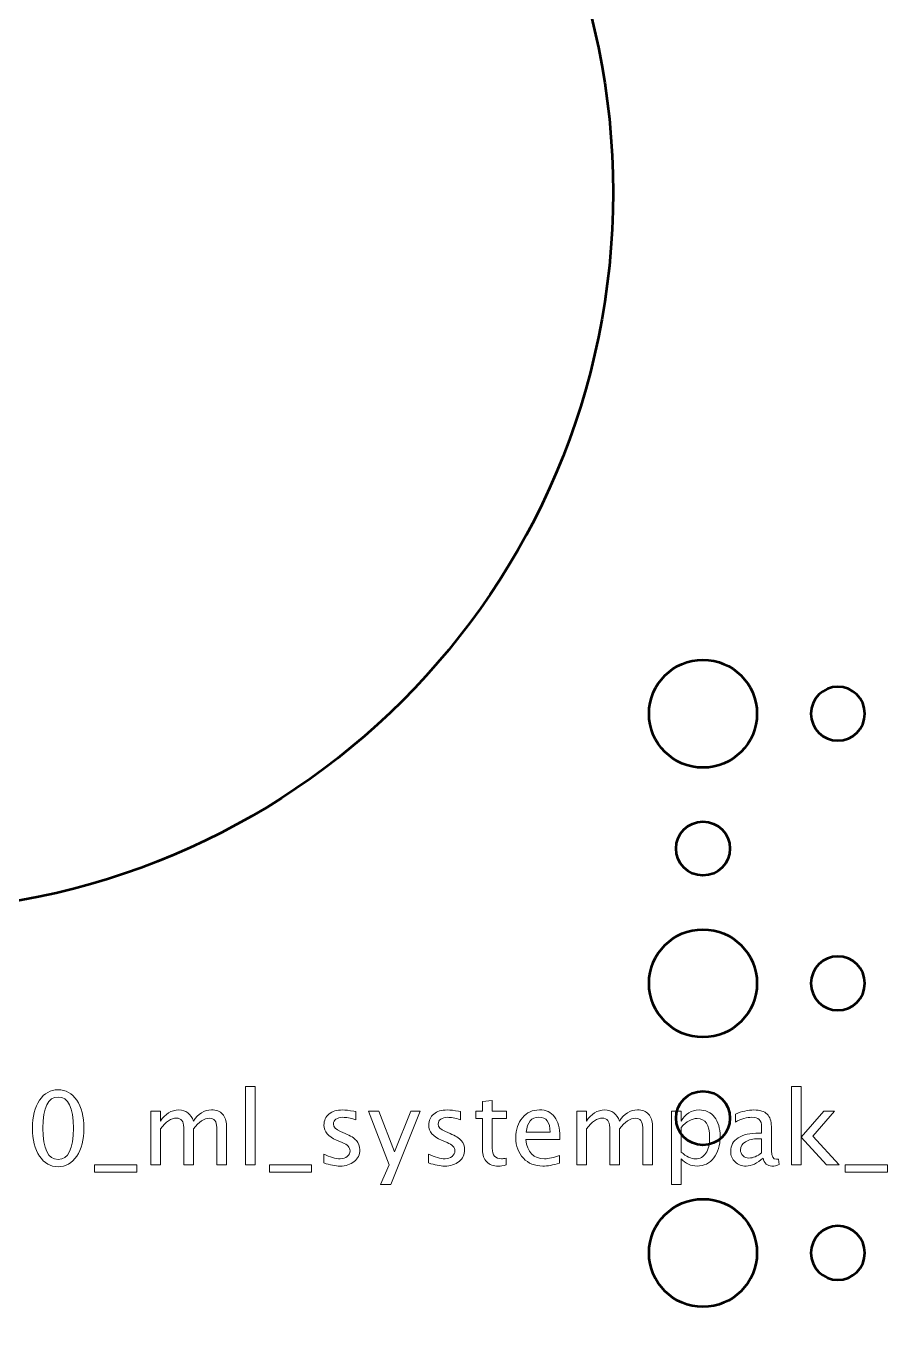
# Model space of a CAD drawing. Header units: centimetres. Extents: x -32.2 to 38.2, y -18.7 to 17.2.
# Drawn here: x 21.74 to 26.56, y 2.65 to 9.92 of the extents above; entities that cross this region are included whole.
import ezdxf

# ---------------------------------------------------------------- set-up
doc = ezdxf.new("R2010")
doc.units = ezdxf.units.CM
doc.header["$MEASUREMENT"] = 0
doc.layers.add('Layer 1', color=7, linetype='Continuous')

msp = doc.modelspace()

# ---------------------------------------------------------------- linework, layer by layer
at = {"layer": 'Layer 1', "lineweight": 53}
for centre, major_axis in [((21, 9), (0, 4)), ((25.50001, 6.09999), (0, 0.30001)), ((25.5, 5.35), (0, 0.15)), ((25.50001, 4.59999), (0, 0.30001)), ((25.5, 3.85), (0, 0.15)), ((25.50001, 3.09999), (0, 0.30001))]:
    msp.add_ellipse(centre, major_axis=major_axis, ratio=1, dxfattribs=at)
for points, knots in [([(3.8, -18.2), (3.8, -18.2), (3.8, 16.7), (3.8, 16.7), (3.8, 16.7), (3.8, 16.97614), (4.02386, 17.2), (4.3, 17.2), (4.3, 17.2), (4.3, 17.2), (37.7, 17.2), (37.7, 17.2), (37.7, 17.2), (37.97614, 17.2), (38.2, 16.97614), (38.2, 16.7), (38.2, 16.7), (38.2, 16.7), (38.2, -18.2), (38.2, -18.2), (38.2, -18.2), (38.2, -18.47614), (37.97614, -18.7), (37.7, -18.7), (37.7, -18.7), (37.7, -18.7), (4.3, -18.7), (4.3, -18.7), (4.3, -18.7), (4.02386, -18.7), (3.8, -18.47614), (3.8, -18.2)], [0, 0, 0, 0, 0.1111111, 0.1111111, 0.1111111, 0.1111111, 0.2222222, 0.2222222, 0.2222222, 0.2222222, 0.3333333, 0.3333333, 0.3333333, 0.3333333, 0.4444444, 0.4444444, 0.4444444, 0.4444444, 0.5555556, 0.5555556, 0.5555556, 0.5555556, 0.6666667, 0.6666667, 0.6666667, 0.6666667, 0.7777778, 0.7777778, 0.7777778, 0.7777778, 1, 1, 1, 1]), ([(26.1, 6.1), (26.1, 6.18284), (26.16716, 6.25), (26.25, 6.25), (26.25, 6.25), (26.33284, 6.25), (26.4, 6.18284), (26.4, 6.1), (26.4, 6.1), (26.4, 6.01716), (26.33284, 5.95), (26.25, 5.95), (26.25, 5.95), (26.16716, 5.95), (26.1, 6.01716), (26.1, 6.1)], [0, 0, 0, 0, 0.2, 0.2, 0.2, 0.2, 0.4, 0.4, 0.4, 0.4, 0.6, 0.6, 0.6, 0.6, 1, 1, 1, 1]), ([(26.1, 4.6), (26.1, 4.68284), (26.16716, 4.75), (26.25, 4.75), (26.25, 4.75), (26.33284, 4.75), (26.4, 4.68284), (26.4, 4.6), (26.4, 4.6), (26.4, 4.51716), (26.33284, 4.45), (26.25, 4.45), (26.25, 4.45), (26.16716, 4.45), (26.1, 4.51716), (26.1, 4.6)], [0, 0, 0, 0, 0.2, 0.2, 0.2, 0.2, 0.4, 0.4, 0.4, 0.4, 0.6, 0.6, 0.6, 0.6, 1, 1, 1, 1]), ([(26.1, 3.1), (26.1, 3.18284), (26.16716, 3.25), (26.25, 3.25), (26.25, 3.25), (26.33284, 3.25), (26.4, 3.18284), (26.4, 3.1), (26.4, 3.1), (26.4, 3.01716), (26.33284, 2.95), (26.25, 2.95), (26.25, 2.95), (26.16716, 2.95), (26.1, 3.01716), (26.1, 3.1)], [0, 0, 0, 0, 0.2, 0.2, 0.2, 0.2, 0.4, 0.4, 0.4, 0.4, 0.6, 0.6, 0.6, 0.6, 1, 1, 1, 1])]:
    msp.add_open_spline(points, degree=3, knots=knots, dxfattribs=at)
at = {"layer": 'Layer 1', "color": 5, "lineweight": 9}
for points, knots in [([(21.91438, 3.57982), (21.87158, 3.57982), (21.83705, 3.59948), (21.8109, 3.63871), (21.8109, 3.63871), (21.78466, 3.67794), (21.77158, 3.72968), (21.77158, 3.79403), (21.77158, 3.79403), (21.77158, 3.85837), (21.78466, 3.91011), (21.8109, 3.94934), (21.8109, 3.94934), (21.83705, 3.98857), (21.87158, 4.00823), (21.91438, 4.00823), (21.91438, 4.00823), (21.95737, 4.00823), (21.9919, 3.98866), (22.01805, 3.94953), (22.01805, 3.94953), (22.04411, 3.91039), (22.05719, 3.85856), (22.05719, 3.79403), (22.05719, 3.79403), (22.05719, 3.72968), (22.04411, 3.67794), (22.01805, 3.63871), (22.01805, 3.63871), (21.9919, 3.59948), (21.95737, 3.57982), (21.91438, 3.57982)], [0, 0, 0, 0, 0.1111111, 0.1111111, 0.1111111, 0.1111111, 0.2222222, 0.2222222, 0.2222222, 0.2222222, 0.3333333, 0.3333333, 0.3333333, 0.3333333, 0.4444444, 0.4444444, 0.4444444, 0.4444444, 0.5555556, 0.5555556, 0.5555556, 0.5555556, 0.6666667, 0.6666667, 0.6666667, 0.6666667, 0.7777778, 0.7777778, 0.7777778, 0.7777778, 1, 1, 1, 1]), ([(22.95634, 3.58998), (22.95634, 3.58998), (22.95634, 4.02516), (22.95634, 4.02516), (22.95634, 4.02516), (22.95634, 4.02516), (23.01052, 4.02516), (23.01052, 4.02516), (23.01052, 4.02516), (23.01052, 4.02516), (23.01052, 3.58998), (23.01052, 3.58998), (23.01052, 3.58998), (23.01052, 3.58998), (22.95634, 3.58998), (22.95634, 3.58998)], [0, 0, 0, 0, 0.2, 0.2, 0.2, 0.2, 0.4, 0.4, 0.4, 0.4, 0.6, 0.6, 0.6, 0.6, 1, 1, 1, 1]), ([(25.99161, 3.58998), (25.99161, 3.58998), (25.99161, 4.02516), (25.99161, 4.02516), (25.99161, 4.02516), (25.99161, 4.02516), (26.04579, 4.02516), (26.04579, 4.02516), (26.04579, 4.02516), (26.04579, 4.02516), (26.04579, 3.74398), (26.04579, 3.74398), (26.04579, 3.74398), (26.04579, 3.74398), (26.17279, 3.88913), (26.17279, 3.88913), (26.17279, 3.88913), (26.17279, 3.88913), (26.23131, 3.88913), (26.23131, 3.88913), (26.23131, 3.88913), (26.23131, 3.88913), (26.10995, 3.74953), (26.10995, 3.74953), (26.10995, 3.74953), (26.10995, 3.74953), (26.2567, 3.58998), (26.2567, 3.58998), (26.2567, 3.58998), (26.2567, 3.58998), (26.1869, 3.58998), (26.1869, 3.58998), (26.1869, 3.58998), (26.1869, 3.58998), (26.04579, 3.74341), (26.04579, 3.74341), (26.04579, 3.74341), (26.04579, 3.74341), (26.04579, 3.58998), (26.04579, 3.58998), (26.04579, 3.58998), (26.04579, 3.58998), (25.99161, 3.58998), (25.99161, 3.58998)], [0, 0, 0, 0, 0.0833333, 0.0833333, 0.0833333, 0.0833333, 0.1666667, 0.1666667, 0.1666667, 0.1666667, 0.25, 0.25, 0.25, 0.25, 0.3333333, 0.3333333, 0.3333333, 0.3333333, 0.4166667, 0.4166667, 0.4166667, 0.4166667, 0.5, 0.5, 0.5, 0.5, 0.5833333, 0.5833333, 0.5833333, 0.5833333, 0.6666667, 0.6666667, 0.6666667, 0.6666667, 0.75, 0.75, 0.75, 0.75, 0.8333333, 0.8333333, 0.8333333, 0.8333333, 1, 1, 1, 1]), ([(21.91429, 3.62046), (21.97083, 3.62046), (21.99905, 3.67831), (21.99905, 3.79403), (21.99905, 3.79403), (21.99905, 3.90974), (21.97083, 3.96759), (21.91429, 3.96759), (21.91429, 3.96759), (21.85794, 3.96759), (21.82972, 3.90974), (21.82972, 3.79403), (21.82972, 3.79403), (21.82972, 3.67831), (21.85794, 3.62046), (21.91429, 3.62046)], [0, 0, 0, 0, 0.2, 0.2, 0.2, 0.2, 0.4, 0.4, 0.4, 0.4, 0.6, 0.6, 0.6, 0.6, 1, 1, 1, 1]), ([(24.40591, 3.59007), (24.38916, 3.58546), (24.37458, 3.58321), (24.36226, 3.58321), (24.36226, 3.58321), (24.3346, 3.58321), (24.31306, 3.59111), (24.29763, 3.60691), (24.29763, 3.60691), (24.28211, 3.62272), (24.27439, 3.64464), (24.27439, 3.67276), (24.27439, 3.67276), (24.27439, 3.67276), (24.27439, 3.84849), (24.27439, 3.84849), (24.27439, 3.84849), (24.27439, 3.84849), (24.23695, 3.84849), (24.23695, 3.84849), (24.23695, 3.84849), (24.23695, 3.84849), (24.23695, 3.88913), (24.23695, 3.88913), (24.23695, 3.88913), (24.23695, 3.88913), (24.27439, 3.88913), (24.27439, 3.88913), (24.27439, 3.88913), (24.27439, 3.88913), (24.27439, 3.94323), (24.27439, 3.94323), (24.27439, 3.94323), (24.27439, 3.94323), (24.32858, 3.9484), (24.32858, 3.9484), (24.32858, 3.9484), (24.32858, 3.9484), (24.32858, 3.88913), (24.32858, 3.88913), (24.32858, 3.88913), (24.32858, 3.88913), (24.40704, 3.88913), (24.40704, 3.88913), (24.40704, 3.88913), (24.40704, 3.88913), (24.40704, 3.84849), (24.40704, 3.84849), (24.40704, 3.84849), (24.40704, 3.84849), (24.32858, 3.84849), (24.32858, 3.84849), (24.32858, 3.84849), (24.32858, 3.84849), (24.32858, 3.68255), (24.32858, 3.68255), (24.32858, 3.68255), (24.32858, 3.64341), (24.34561, 3.62385), (24.37957, 3.62385), (24.37957, 3.62385), (24.38681, 3.62385), (24.39556, 3.62507), (24.40591, 3.62742), (24.40591, 3.62742), (24.40591, 3.62742), (24.40591, 3.59007), (24.40591, 3.59007)], [0, 0, 0, 0, 0.0555556, 0.0555556, 0.0555556, 0.0555556, 0.1111111, 0.1111111, 0.1111111, 0.1111111, 0.1666667, 0.1666667, 0.1666667, 0.1666667, 0.2222222, 0.2222222, 0.2222222, 0.2222222, 0.2777778, 0.2777778, 0.2777778, 0.2777778, 0.3333333, 0.3333333, 0.3333333, 0.3333333, 0.3888889, 0.3888889, 0.3888889, 0.3888889, 0.4444444, 0.4444444, 0.4444444, 0.4444444, 0.5, 0.5, 0.5, 0.5, 0.5555556, 0.5555556, 0.5555556, 0.5555556, 0.6111111, 0.6111111, 0.6111111, 0.6111111, 0.6666667, 0.6666667, 0.6666667, 0.6666667, 0.7222222, 0.7222222, 0.7222222, 0.7222222, 0.7777778, 0.7777778, 0.7777778, 0.7777778, 0.8333333, 0.8333333, 0.8333333, 0.8333333, 0.8888889, 0.8888889, 0.8888889, 0.8888889, 1, 1, 1, 1]), ([(22.42934, 3.58998), (22.42934, 3.58998), (22.42934, 3.88913), (22.42934, 3.88913), (22.42934, 3.88913), (22.42934, 3.88913), (22.48352, 3.88913), (22.48352, 3.88913), (22.48352, 3.88913), (22.48352, 3.88913), (22.48352, 3.8326), (22.48352, 3.8326), (22.48352, 3.8326), (22.50996, 3.87446), (22.54382, 3.89534), (22.58531, 3.89534), (22.58531, 3.89534), (22.62529, 3.89534), (22.65248, 3.87446), (22.66697, 3.8326), (22.66697, 3.8326), (22.69265, 3.87483), (22.72614, 3.89591), (22.76725, 3.89591), (22.76725, 3.89591), (22.79349, 3.89591), (22.81391, 3.88819), (22.82849, 3.87267), (22.82849, 3.87267), (22.84307, 3.85715), (22.85041, 3.83542), (22.85041, 3.80748), (22.85041, 3.80748), (22.85041, 3.80748), (22.85041, 3.58998), (22.85041, 3.58998), (22.85041, 3.58998), (22.85041, 3.58998), (22.79622, 3.58998), (22.79622, 3.58998), (22.79622, 3.58998), (22.79622, 3.58998), (22.79622, 3.79854), (22.79622, 3.79854), (22.79622, 3.79854), (22.79622, 3.8326), (22.78268, 3.84962), (22.75558, 3.84962), (22.75558, 3.84962), (22.72745, 3.84962), (22.69792, 3.82977), (22.66697, 3.78998), (22.66697, 3.78998), (22.66697, 3.78998), (22.66697, 3.58998), (22.66697, 3.58998), (22.66697, 3.58998), (22.66697, 3.58998), (22.61278, 3.58998), (22.61278, 3.58998), (22.61278, 3.58998), (22.61278, 3.58998), (22.61278, 3.79873), (22.61278, 3.79873), (22.61278, 3.79873), (22.61278, 3.83307), (22.59904, 3.85019), (22.57148, 3.85019), (22.57148, 3.85019), (22.54411, 3.85019), (22.51475, 3.83024), (22.48352, 3.79026), (22.48352, 3.79026), (22.48352, 3.79026), (22.48352, 3.58998), (22.48352, 3.58998), (22.48352, 3.58998), (22.48352, 3.58998), (22.42934, 3.58998), (22.42934, 3.58998)], [0, 0, 0, 0, 0.047619, 0.047619, 0.047619, 0.047619, 0.0952381, 0.0952381, 0.0952381, 0.0952381, 0.1428571, 0.1428571, 0.1428571, 0.1428571, 0.1904762, 0.1904762, 0.1904762, 0.1904762, 0.2380952, 0.2380952, 0.2380952, 0.2380952, 0.2857143, 0.2857143, 0.2857143, 0.2857143, 0.3333333, 0.3333333, 0.3333333, 0.3333333, 0.3809524, 0.3809524, 0.3809524, 0.3809524, 0.4285714, 0.4285714, 0.4285714, 0.4285714, 0.4761905, 0.4761905, 0.4761905, 0.4761905, 0.5238095, 0.5238095, 0.5238095, 0.5238095, 0.5714286, 0.5714286, 0.5714286, 0.5714286, 0.6190476, 0.6190476, 0.6190476, 0.6190476, 0.6666667, 0.6666667, 0.6666667, 0.6666667, 0.7142857, 0.7142857, 0.7142857, 0.7142857, 0.7619048, 0.7619048, 0.7619048, 0.7619048, 0.8095238, 0.8095238, 0.8095238, 0.8095238, 0.8571429, 0.8571429, 0.8571429, 0.8571429, 0.9047619, 0.9047619, 0.9047619, 0.9047619, 1, 1, 1, 1]), ([(23.39095, 3.6007), (23.39095, 3.6007), (23.39095, 3.65038), (23.39095, 3.65038), (23.39095, 3.65038), (23.42642, 3.63269), (23.45718, 3.62385), (23.48343, 3.62385), (23.48343, 3.62385), (23.49904, 3.62385), (23.51202, 3.62808), (23.52228, 3.63655), (23.52228, 3.63655), (23.53253, 3.64492), (23.53771, 3.65546), (23.53771, 3.66815), (23.53771, 3.66815), (23.53771, 3.68669), (23.52331, 3.70202), (23.49453, 3.71416), (23.49453, 3.71416), (23.49453, 3.71416), (23.46282, 3.72761), (23.46282, 3.72761), (23.46282, 3.72761), (23.41607, 3.74699), (23.39265, 3.77502), (23.39265, 3.81143), (23.39265, 3.81143), (23.39265, 3.83749), (23.40186, 3.85799), (23.4203, 3.87295), (23.4203, 3.87295), (23.43874, 3.88791), (23.46405, 3.89534), (23.49613, 3.89534), (23.49613, 3.89534), (23.51278, 3.89534), (23.53347, 3.89308), (23.55803, 3.88847), (23.55803, 3.88847), (23.55803, 3.88847), (23.56931, 3.88631), (23.56931, 3.88631), (23.56931, 3.88631), (23.56931, 3.88631), (23.56931, 3.84116), (23.56931, 3.84116), (23.56931, 3.84116), (23.53912, 3.85019), (23.51503, 3.8547), (23.49707, 3.8547), (23.49707, 3.8547), (23.48126, 3.8547), (23.46875, 3.85122), (23.45925, 3.84435), (23.45925, 3.84435), (23.44984, 3.83749), (23.44514, 3.82827), (23.44514, 3.8167), (23.44514, 3.8167), (23.44514, 3.80042), (23.45831, 3.78659), (23.48474, 3.7754), (23.48474, 3.7754), (23.48474, 3.7754), (23.5108, 3.76439), (23.5108, 3.76439), (23.5108, 3.76439), (23.54034, 3.75197), (23.56122, 3.7388), (23.57345, 3.72498), (23.57345, 3.72498), (23.58578, 3.71115), (23.59189, 3.69384), (23.59189, 3.67314), (23.59189, 3.67314), (23.59189, 3.64689), (23.58154, 3.62535), (23.56075, 3.60851), (23.56075, 3.60851), (23.54006, 3.59167), (23.51353, 3.58321), (23.48126, 3.58321), (23.48126, 3.58321), (23.45643, 3.58321), (23.42642, 3.58904), (23.39095, 3.6007)], [0, 0, 0, 0, 0.0434783, 0.0434783, 0.0434783, 0.0434783, 0.0869565, 0.0869565, 0.0869565, 0.0869565, 0.1304348, 0.1304348, 0.1304348, 0.1304348, 0.173913, 0.173913, 0.173913, 0.173913, 0.2173913, 0.2173913, 0.2173913, 0.2173913, 0.2608696, 0.2608696, 0.2608696, 0.2608696, 0.3043478, 0.3043478, 0.3043478, 0.3043478, 0.3478261, 0.3478261, 0.3478261, 0.3478261, 0.3913043, 0.3913043, 0.3913043, 0.3913043, 0.4347826, 0.4347826, 0.4347826, 0.4347826, 0.4782609, 0.4782609, 0.4782609, 0.4782609, 0.5217391, 0.5217391, 0.5217391, 0.5217391, 0.5652174, 0.5652174, 0.5652174, 0.5652174, 0.6086957, 0.6086957, 0.6086957, 0.6086957, 0.6521739, 0.6521739, 0.6521739, 0.6521739, 0.6956522, 0.6956522, 0.6956522, 0.6956522, 0.7391304, 0.7391304, 0.7391304, 0.7391304, 0.7826087, 0.7826087, 0.7826087, 0.7826087, 0.826087, 0.826087, 0.826087, 0.826087, 0.8695652, 0.8695652, 0.8695652, 0.8695652, 0.9130435, 0.9130435, 0.9130435, 0.9130435, 1, 1, 1, 1]), ([(23.70713, 3.48104), (23.70713, 3.48104), (23.75567, 3.5896), (23.75567, 3.5896), (23.75567, 3.5896), (23.75567, 3.5896), (23.63978, 3.88913), (23.63978, 3.88913), (23.63978, 3.88913), (23.63978, 3.88913), (23.69791, 3.88913), (23.69791, 3.88913), (23.69791, 3.88913), (23.69791, 3.88913), (23.78408, 3.6626), (23.78408, 3.6626), (23.78408, 3.6626), (23.78408, 3.6626), (23.87599, 3.88913), (23.87599, 3.88913), (23.87599, 3.88913), (23.87599, 3.88913), (23.92708, 3.88913), (23.92708, 3.88913), (23.92708, 3.88913), (23.92708, 3.88913), (23.76358, 3.48104), (23.76358, 3.48104), (23.76358, 3.48104), (23.76358, 3.48104), (23.70713, 3.48104), (23.70713, 3.48104)], [0, 0, 0, 0, 0.1111111, 0.1111111, 0.1111111, 0.1111111, 0.2222222, 0.2222222, 0.2222222, 0.2222222, 0.3333333, 0.3333333, 0.3333333, 0.3333333, 0.4444444, 0.4444444, 0.4444444, 0.4444444, 0.5555556, 0.5555556, 0.5555556, 0.5555556, 0.6666667, 0.6666667, 0.6666667, 0.6666667, 0.7777778, 0.7777778, 0.7777778, 0.7777778, 1, 1, 1, 1]), ([(23.97364, 3.6007), (23.97364, 3.6007), (23.97364, 3.65038), (23.97364, 3.65038), (23.97364, 3.65038), (24.00911, 3.63269), (24.03987, 3.62385), (24.06612, 3.62385), (24.06612, 3.62385), (24.08173, 3.62385), (24.09471, 3.62808), (24.10497, 3.63655), (24.10497, 3.63655), (24.11522, 3.64492), (24.1204, 3.65546), (24.1204, 3.66815), (24.1204, 3.66815), (24.1204, 3.68669), (24.106, 3.70202), (24.07722, 3.71416), (24.07722, 3.71416), (24.07722, 3.71416), (24.04551, 3.72761), (24.04551, 3.72761), (24.04551, 3.72761), (23.99876, 3.74699), (23.97534, 3.77502), (23.97534, 3.81143), (23.97534, 3.81143), (23.97534, 3.83749), (23.98455, 3.85799), (24.00299, 3.87295), (24.00299, 3.87295), (24.02143, 3.88791), (24.04674, 3.89534), (24.07882, 3.89534), (24.07882, 3.89534), (24.09547, 3.89534), (24.11616, 3.89308), (24.14072, 3.88847), (24.14072, 3.88847), (24.14072, 3.88847), (24.152, 3.88631), (24.152, 3.88631), (24.152, 3.88631), (24.152, 3.88631), (24.152, 3.84116), (24.152, 3.84116), (24.152, 3.84116), (24.12181, 3.85019), (24.09772, 3.8547), (24.07976, 3.8547), (24.07976, 3.8547), (24.06395, 3.8547), (24.05144, 3.85122), (24.04194, 3.84435), (24.04194, 3.84435), (24.03253, 3.83749), (24.02783, 3.82827), (24.02783, 3.8167), (24.02783, 3.8167), (24.02783, 3.80042), (24.041, 3.78659), (24.06743, 3.7754), (24.06743, 3.7754), (24.06743, 3.7754), (24.09349, 3.76439), (24.09349, 3.76439), (24.09349, 3.76439), (24.12303, 3.75197), (24.14391, 3.7388), (24.15614, 3.72498), (24.15614, 3.72498), (24.16847, 3.71115), (24.17458, 3.69384), (24.17458, 3.67314), (24.17458, 3.67314), (24.17458, 3.64689), (24.16423, 3.62535), (24.14344, 3.60851), (24.14344, 3.60851), (24.12275, 3.59167), (24.09622, 3.58321), (24.06395, 3.58321), (24.06395, 3.58321), (24.03912, 3.58321), (24.00911, 3.58904), (23.97364, 3.6007)], [0, 0, 0, 0, 0.0434783, 0.0434783, 0.0434783, 0.0434783, 0.0869565, 0.0869565, 0.0869565, 0.0869565, 0.1304348, 0.1304348, 0.1304348, 0.1304348, 0.173913, 0.173913, 0.173913, 0.173913, 0.2173913, 0.2173913, 0.2173913, 0.2173913, 0.2608696, 0.2608696, 0.2608696, 0.2608696, 0.3043478, 0.3043478, 0.3043478, 0.3043478, 0.3478261, 0.3478261, 0.3478261, 0.3478261, 0.3913043, 0.3913043, 0.3913043, 0.3913043, 0.4347826, 0.4347826, 0.4347826, 0.4347826, 0.4782609, 0.4782609, 0.4782609, 0.4782609, 0.5217391, 0.5217391, 0.5217391, 0.5217391, 0.5652174, 0.5652174, 0.5652174, 0.5652174, 0.6086957, 0.6086957, 0.6086957, 0.6086957, 0.6521739, 0.6521739, 0.6521739, 0.6521739, 0.6956522, 0.6956522, 0.6956522, 0.6956522, 0.7391304, 0.7391304, 0.7391304, 0.7391304, 0.7826087, 0.7826087, 0.7826087, 0.7826087, 0.826087, 0.826087, 0.826087, 0.826087, 0.8695652, 0.8695652, 0.8695652, 0.8695652, 0.9130435, 0.9130435, 0.9130435, 0.9130435, 1, 1, 1, 1]), ([(24.7028, 3.59958), (24.6664, 3.58866), (24.63526, 3.58321), (24.60929, 3.58321), (24.60929, 3.58321), (24.56499, 3.58321), (24.52896, 3.59788), (24.5012, 3.62714), (24.5012, 3.62714), (24.47345, 3.6564), (24.45953, 3.69431), (24.45953, 3.74097), (24.45953, 3.74097), (24.45953, 3.78622), (24.47176, 3.82338), (24.49631, 3.85244), (24.49631, 3.85244), (24.52087, 3.88142), (24.55229, 3.89591), (24.59057, 3.89591), (24.59057, 3.89591), (24.62679, 3.89591), (24.65483, 3.88302), (24.67458, 3.85724), (24.67458, 3.85724), (24.69434, 3.83147), (24.70421, 3.79497), (24.70421, 3.74765), (24.70421, 3.74765), (24.70421, 3.74765), (24.70393, 3.73109), (24.70393, 3.73109), (24.70393, 3.73109), (24.70393, 3.73109), (24.51484, 3.73109), (24.51484, 3.73109), (24.51484, 3.73109), (24.52275, 3.65959), (24.55765, 3.62385), (24.61945, 3.62385), (24.61945, 3.62385), (24.64213, 3.62385), (24.66988, 3.63024), (24.7028, 3.64304), (24.7028, 3.64304), (24.7028, 3.64304), (24.7028, 3.59958), (24.7028, 3.59958)], [0, 0, 0, 0, 0.0769231, 0.0769231, 0.0769231, 0.0769231, 0.1538462, 0.1538462, 0.1538462, 0.1538462, 0.2307692, 0.2307692, 0.2307692, 0.2307692, 0.3076923, 0.3076923, 0.3076923, 0.3076923, 0.3846154, 0.3846154, 0.3846154, 0.3846154, 0.4615385, 0.4615385, 0.4615385, 0.4615385, 0.5384615, 0.5384615, 0.5384615, 0.5384615, 0.6153846, 0.6153846, 0.6153846, 0.6153846, 0.6923077, 0.6923077, 0.6923077, 0.6923077, 0.7692308, 0.7692308, 0.7692308, 0.7692308, 0.8461538, 0.8461538, 0.8461538, 0.8461538, 1, 1, 1, 1]), ([(24.79773, 3.58998), (24.79773, 3.58998), (24.79773, 3.88913), (24.79773, 3.88913), (24.79773, 3.88913), (24.79773, 3.88913), (24.85191, 3.88913), (24.85191, 3.88913), (24.85191, 3.88913), (24.85191, 3.88913), (24.85191, 3.8326), (24.85191, 3.8326), (24.85191, 3.8326), (24.87835, 3.87446), (24.91221, 3.89534), (24.9537, 3.89534), (24.9537, 3.89534), (24.99368, 3.89534), (25.02087, 3.87446), (25.03536, 3.8326), (25.03536, 3.8326), (25.06104, 3.87483), (25.09453, 3.89591), (25.13564, 3.89591), (25.13564, 3.89591), (25.16188, 3.89591), (25.1823, 3.88819), (25.19688, 3.87267), (25.19688, 3.87267), (25.21146, 3.85715), (25.2188, 3.83542), (25.2188, 3.80748), (25.2188, 3.80748), (25.2188, 3.80748), (25.2188, 3.58998), (25.2188, 3.58998), (25.2188, 3.58998), (25.2188, 3.58998), (25.16461, 3.58998), (25.16461, 3.58998), (25.16461, 3.58998), (25.16461, 3.58998), (25.16461, 3.79854), (25.16461, 3.79854), (25.16461, 3.79854), (25.16461, 3.8326), (25.15107, 3.84962), (25.12397, 3.84962), (25.12397, 3.84962), (25.09584, 3.84962), (25.06631, 3.82977), (25.03536, 3.78998), (25.03536, 3.78998), (25.03536, 3.78998), (25.03536, 3.58998), (25.03536, 3.58998), (25.03536, 3.58998), (25.03536, 3.58998), (24.98117, 3.58998), (24.98117, 3.58998), (24.98117, 3.58998), (24.98117, 3.58998), (24.98117, 3.79873), (24.98117, 3.79873), (24.98117, 3.79873), (24.98117, 3.83307), (24.96743, 3.85019), (24.93987, 3.85019), (24.93987, 3.85019), (24.9125, 3.85019), (24.88314, 3.83024), (24.85191, 3.79026), (24.85191, 3.79026), (24.85191, 3.79026), (24.85191, 3.58998), (24.85191, 3.58998), (24.85191, 3.58998), (24.85191, 3.58998), (24.79773, 3.58998), (24.79773, 3.58998)], [0, 0, 0, 0, 0.047619, 0.047619, 0.047619, 0.047619, 0.0952381, 0.0952381, 0.0952381, 0.0952381, 0.1428571, 0.1428571, 0.1428571, 0.1428571, 0.1904762, 0.1904762, 0.1904762, 0.1904762, 0.2380952, 0.2380952, 0.2380952, 0.2380952, 0.2857143, 0.2857143, 0.2857143, 0.2857143, 0.3333333, 0.3333333, 0.3333333, 0.3333333, 0.3809524, 0.3809524, 0.3809524, 0.3809524, 0.4285714, 0.4285714, 0.4285714, 0.4285714, 0.4761905, 0.4761905, 0.4761905, 0.4761905, 0.5238095, 0.5238095, 0.5238095, 0.5238095, 0.5714286, 0.5714286, 0.5714286, 0.5714286, 0.6190476, 0.6190476, 0.6190476, 0.6190476, 0.6666667, 0.6666667, 0.6666667, 0.6666667, 0.7142857, 0.7142857, 0.7142857, 0.7142857, 0.7619048, 0.7619048, 0.7619048, 0.7619048, 0.8095238, 0.8095238, 0.8095238, 0.8095238, 0.8571429, 0.8571429, 0.8571429, 0.8571429, 0.9047619, 0.9047619, 0.9047619, 0.9047619, 1, 1, 1, 1]), ([(25.32473, 3.48104), (25.32473, 3.48104), (25.32473, 3.88913), (25.32473, 3.88913), (25.32473, 3.88913), (25.32473, 3.88913), (25.37891, 3.88913), (25.37891, 3.88913), (25.37891, 3.88913), (25.37891, 3.88913), (25.37891, 3.8326), (25.37891, 3.8326), (25.37891, 3.8326), (25.40111, 3.87446), (25.43451, 3.89534), (25.47901, 3.89534), (25.47901, 3.89534), (25.51504, 3.89534), (25.54335, 3.88227), (25.56405, 3.85602), (25.56405, 3.85602), (25.58474, 3.82977), (25.59509, 3.79393), (25.59509, 3.74849), (25.59509, 3.74849), (25.59509, 3.69901), (25.58333, 3.65903), (25.55991, 3.62874), (25.55991, 3.62874), (25.53649, 3.59835), (25.50563, 3.58321), (25.46744, 3.58321), (25.46744, 3.58321), (25.43197, 3.58321), (25.40243, 3.59675), (25.37891, 3.62394), (25.37891, 3.62394), (25.37891, 3.62394), (25.37891, 3.48104), (25.37891, 3.48104), (25.37891, 3.48104), (25.37891, 3.48104), (25.32473, 3.48104), (25.32473, 3.48104)], [0, 0, 0, 0, 0.0833333, 0.0833333, 0.0833333, 0.0833333, 0.1666667, 0.1666667, 0.1666667, 0.1666667, 0.25, 0.25, 0.25, 0.25, 0.3333333, 0.3333333, 0.3333333, 0.3333333, 0.4166667, 0.4166667, 0.4166667, 0.4166667, 0.5, 0.5, 0.5, 0.5, 0.5833333, 0.5833333, 0.5833333, 0.5833333, 0.6666667, 0.6666667, 0.6666667, 0.6666667, 0.75, 0.75, 0.75, 0.75, 0.8333333, 0.8333333, 0.8333333, 0.8333333, 1, 1, 1, 1]), ([(25.83413, 3.62808), (25.80158, 3.59816), (25.77026, 3.58321), (25.74015, 3.58321), (25.74015, 3.58321), (25.71541, 3.58321), (25.69481, 3.59092), (25.67854, 3.60644), (25.67854, 3.60644), (25.66217, 3.62196), (25.65398, 3.64153), (25.65398, 3.66514), (25.65398, 3.66514), (25.65398, 3.69779), (25.66772, 3.72291), (25.69519, 3.7404), (25.69519, 3.7404), (25.72266, 3.7579), (25.76207, 3.76665), (25.81344, 3.76665), (25.81344, 3.76665), (25.81344, 3.76665), (25.82614, 3.76665), (25.82614, 3.76665), (25.82614, 3.76665), (25.82614, 3.76665), (25.82614, 3.80268), (25.82614, 3.80268), (25.82614, 3.80268), (25.82614, 3.83739), (25.80807, 3.8547), (25.77186, 3.8547), (25.77186, 3.8547), (25.74382, 3.8547), (25.71315, 3.84586), (25.67995, 3.82817), (25.67995, 3.82817), (25.67995, 3.82817), (25.67995, 3.87276), (25.67995, 3.87276), (25.67995, 3.87276), (25.71645, 3.88782), (25.75088, 3.89534), (25.78314, 3.89534), (25.78314, 3.89534), (25.81635, 3.89534), (25.84091, 3.88782), (25.85662, 3.87267), (25.85662, 3.87267), (25.87242, 3.85752), (25.88032, 3.83419), (25.88032, 3.80268), (25.88032, 3.80268), (25.88032, 3.80268), (25.88032, 3.6675), (25.88032, 3.6675), (25.88032, 3.6675), (25.88032, 3.63655), (25.88982, 3.62102), (25.90892, 3.62102), (25.90892, 3.62102), (25.91127, 3.62102), (25.91475, 3.6214), (25.91936, 3.62215), (25.91936, 3.62215), (25.91936, 3.62215), (25.92322, 3.59205), (25.92322, 3.59205), (25.92322, 3.59205), (25.9109, 3.58612), (25.89735, 3.58321), (25.88249, 3.58321), (25.88249, 3.58321), (25.85718, 3.58321), (25.84109, 3.59816), (25.83413, 3.62808)], [0, 0, 0, 0, 0.05, 0.05, 0.05, 0.05, 0.1, 0.1, 0.1, 0.1, 0.15, 0.15, 0.15, 0.15, 0.2, 0.2, 0.2, 0.2, 0.25, 0.25, 0.25, 0.25, 0.3, 0.3, 0.3, 0.3, 0.35, 0.35, 0.35, 0.35, 0.4, 0.4, 0.4, 0.4, 0.45, 0.45, 0.45, 0.45, 0.5, 0.5, 0.5, 0.5, 0.55, 0.55, 0.55, 0.55, 0.6, 0.6, 0.6, 0.6, 0.65, 0.65, 0.65, 0.65, 0.7, 0.7, 0.7, 0.7, 0.75, 0.75, 0.75, 0.75, 0.8, 0.8, 0.8, 0.8, 0.85, 0.85, 0.85, 0.85, 0.9, 0.9, 0.9, 0.9, 1, 1, 1, 1]), ([(24.51767, 3.77173), (24.51767, 3.77173), (24.64975, 3.77173), (24.64975, 3.77173), (24.64975, 3.77173), (24.64975, 3.82742), (24.62896, 3.85527), (24.58747, 3.85527), (24.58747, 3.85527), (24.5457, 3.85527), (24.52246, 3.82742), (24.51767, 3.77173)], [0, 0, 0, 0, 0.25, 0.25, 0.25, 0.25, 0.5, 0.5, 0.5, 0.5, 1, 1, 1, 1]), ([(25.37891, 3.66129), (25.40685, 3.63636), (25.43348, 3.62385), (25.45878, 3.62385), (25.45878, 3.62385), (25.48371, 3.62385), (25.503, 3.63429), (25.51654, 3.65508), (25.51654, 3.65508), (25.53018, 3.67587), (25.53696, 3.70513), (25.53696, 3.74294), (25.53696, 3.74294), (25.53696, 3.81293), (25.51381, 3.84793), (25.46753, 3.84793), (25.46753, 3.84793), (25.43724, 3.84793), (25.4077, 3.83156), (25.37891, 3.79873), (25.37891, 3.79873), (25.37891, 3.79873), (25.37891, 3.66129), (25.37891, 3.66129)], [0, 0, 0, 0, 0.1428571, 0.1428571, 0.1428571, 0.1428571, 0.2857143, 0.2857143, 0.2857143, 0.2857143, 0.4285714, 0.4285714, 0.4285714, 0.4285714, 0.5714286, 0.5714286, 0.5714286, 0.5714286, 0.7142857, 0.7142857, 0.7142857, 0.7142857, 1, 1, 1, 1]), ([(25.82614, 3.65762), (25.82614, 3.65762), (25.82614, 3.73448), (25.82614, 3.73448), (25.82614, 3.73448), (25.82614, 3.73448), (25.80873, 3.73504), (25.80873, 3.73504), (25.80873, 3.73504), (25.77863, 3.73504), (25.75436, 3.72949), (25.73583, 3.71839), (25.73583, 3.71839), (25.71739, 3.7072), (25.70817, 3.69243), (25.70817, 3.67399), (25.70817, 3.67399), (25.70817, 3.6611), (25.71278, 3.65019), (25.7219, 3.64125), (25.7219, 3.64125), (25.73112, 3.63231), (25.74232, 3.6278), (25.75558, 3.6278), (25.75558, 3.6278), (25.77816, 3.6278), (25.80168, 3.63777), (25.82614, 3.65762)], [0, 0, 0, 0, 0.125, 0.125, 0.125, 0.125, 0.25, 0.25, 0.25, 0.25, 0.375, 0.375, 0.375, 0.375, 0.5, 0.5, 0.5, 0.5, 0.625, 0.625, 0.625, 0.625, 0.75, 0.75, 0.75, 0.75, 1, 1, 1, 1]), ([(22.11664, 3.54934), (22.11664, 3.54934), (22.11664, 3.58998), (22.11664, 3.58998), (22.11664, 3.58998), (22.11664, 3.58998), (22.35144, 3.58998), (22.35144, 3.58998), (22.35144, 3.58998), (22.35144, 3.58998), (22.35144, 3.54934), (22.35144, 3.54934), (22.35144, 3.54934), (22.35144, 3.54934), (22.11664, 3.54934), (22.11664, 3.54934)], [0, 0, 0, 0, 0.2, 0.2, 0.2, 0.2, 0.4, 0.4, 0.4, 0.4, 0.6, 0.6, 0.6, 0.6, 1, 1, 1, 1]), ([(23.08898, 3.54934), (23.08898, 3.54934), (23.08898, 3.58998), (23.08898, 3.58998), (23.08898, 3.58998), (23.08898, 3.58998), (23.32378, 3.58998), (23.32378, 3.58998), (23.32378, 3.58998), (23.32378, 3.58998), (23.32378, 3.54934), (23.32378, 3.54934), (23.32378, 3.54934), (23.32378, 3.54934), (23.08898, 3.54934), (23.08898, 3.54934)], [0, 0, 0, 0, 0.2, 0.2, 0.2, 0.2, 0.4, 0.4, 0.4, 0.4, 0.6, 0.6, 0.6, 0.6, 1, 1, 1, 1]), ([(26.29105, 3.54934), (26.29105, 3.54934), (26.29105, 3.58998), (26.29105, 3.58998), (26.29105, 3.58998), (26.29105, 3.58998), (26.52585, 3.58998), (26.52585, 3.58998), (26.52585, 3.58998), (26.52585, 3.58998), (26.52585, 3.54934), (26.52585, 3.54934), (26.52585, 3.54934), (26.52585, 3.54934), (26.29105, 3.54934), (26.29105, 3.54934)], [0, 0, 0, 0, 0.2, 0.2, 0.2, 0.2, 0.4, 0.4, 0.4, 0.4, 0.6, 0.6, 0.6, 0.6, 1, 1, 1, 1])]:
    msp.add_open_spline(points, degree=3, knots=knots, dxfattribs=at)

doc.saveas('drawing.dxf')
